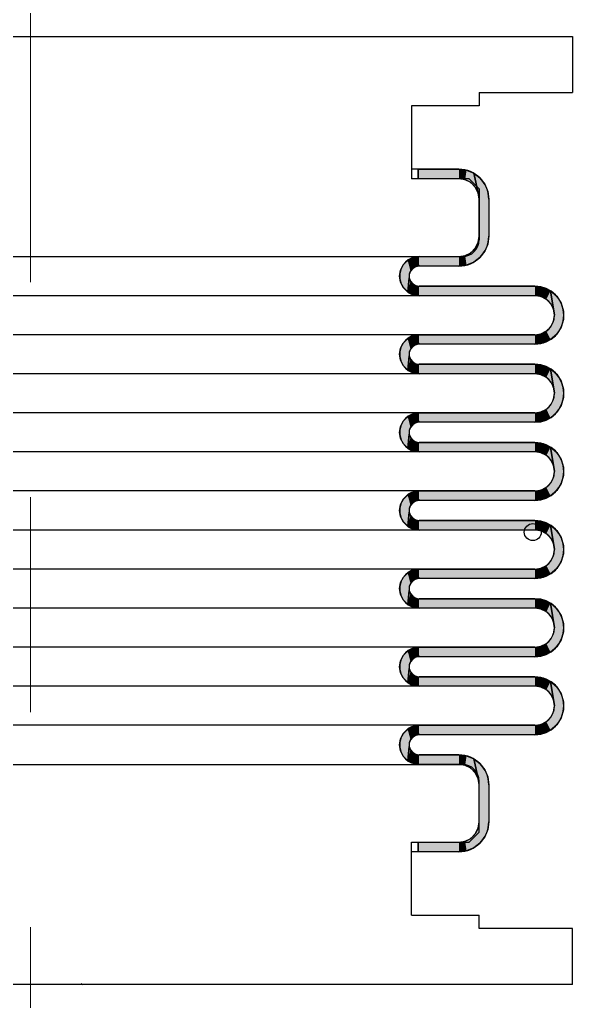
# Model space of a CAD drawing. Header units: millimetres. Extents: x 1269 to 5832, y 527 to 3540.
# Drawn here: x 2203.71 to 2220.03, y 2454.84 to 2483.84 of the extents above; entities that cross this region are included whole.
import ezdxf

# ---------------------------------------------------------------- set-up
doc = ezdxf.new("R2010")
doc.units = ezdxf.units.MM
doc.linetypes.add('CENTER', pattern=[50.8, 31.75, -6.35, 6.35, -6.35])
doc.layers.add('DEFAULT_1', color=7, linetype='CENTER')

# ---------------------------------------------------------------- blocks, each defined once
blk = doc.blocks.new('*U144')
at = {"color": 2, "linetype": 'Continuous', "extrusion": (0, 0, -1)}
for points in [[(-120.171, 239.593), (-121.293, 239.451), (-119.851, 239.224)], [(-120.581, 239.856), (-122.415, 239.593), (-120.171, 239.593)], [(-122.415, 239.593), (-121.293, 239.451), (-120.171, 239.593)], [(-121.049, 239.994), (-122.005, 239.856), (-120.581, 239.856)], [(-122.005, 239.856), (-122.415, 239.593), (-120.581, 239.856)], [(-122.005, 239.856), (-121.049, 239.994), (-121.537, 239.994)], [(-122.415, 239.593), (-122.735, 239.224), (-121.293, 239.451)], [(-121.293, 239.451), (-122.735, 239.224), (-121.649, 239.395)], [(-121.649, 239.395), (-122.735, 239.224), (-121.971, 239.231)], [(-121.971, 239.231), (-122.735, 239.224), (-122.226, 238.976)], [(-122.735, 239.224), (-122.937, 238.78), (-122.226, 238.976)], [(-122.226, 238.976), (-122.937, 238.78), (-122.39, 238.654)], [(-122.937, 238.78), (-123.007, 238.297), (-122.39, 238.654)], [(-122.39, 238.654), (-123.007, 238.297), (-122.447, 238.297)], [(-122.447, 238.297), (-123.007, 231.465), (-122.447, 231.465)], [(-123.007, 238.297), (-123.007, 231.465), (-122.447, 238.297)], [(-123.007, 231.465), (-122.503, 231.109), (-122.447, 231.465)]]:
    blk.add_solid(points, dxfattribs=at)
blk = doc.blocks.new('*U145')
at = {"color": 2, "linetype": 'Continuous', "extrusion": (0, 0, -1)}
for points in [[(-124.786, 239.593), (-125.908, 239.451), (-124.466, 239.224)], [(-125.196, 239.856), (-127.031, 239.593), (-124.786, 239.593)], [(-127.031, 239.593), (-125.908, 239.451), (-124.786, 239.593)], [(-125.664, 239.994), (-126.62, 239.856), (-125.196, 239.856)], [(-126.62, 239.856), (-127.031, 239.593), (-125.196, 239.856)], [(-126.62, 239.856), (-125.664, 239.994), (-126.152, 239.994)], [(-127.031, 239.593), (-127.35, 239.224), (-125.908, 239.451)], [(-125.908, 239.451), (-127.35, 239.224), (-126.265, 239.395)], [(-126.265, 239.395), (-127.35, 239.224), (-126.586, 239.231)], [(-126.586, 239.231), (-127.35, 239.224), (-126.842, 238.976)], [(-127.35, 239.224), (-127.553, 238.78), (-126.842, 238.976)], [(-126.842, 238.976), (-127.553, 238.78), (-127.006, 238.654)], [(-127.553, 238.78), (-127.622, 238.297), (-127.006, 238.654)], [(-127.006, 238.654), (-127.622, 238.297), (-127.062, 238.297)], [(-127.062, 238.297), (-127.622, 231.465), (-127.062, 231.465)], [(-127.622, 238.297), (-127.622, 231.465), (-127.062, 238.297)], [(-127.622, 231.465), (-127.119, 231.109), (-127.062, 231.465)]]:
    blk.add_solid(points, dxfattribs=at)
blk = doc.blocks.new('*U146')
at = {"color": 2, "linetype": 'Continuous', "extrusion": (0, 0, -1)}
for points in [[(-129.401, 239.593), (-130.524, 239.451), (-129.082, 239.224)], [(-129.812, 239.856), (-131.646, 239.593), (-129.401, 239.593)], [(-131.646, 239.593), (-130.524, 239.451), (-129.401, 239.593)], [(-130.28, 239.994), (-131.236, 239.856), (-129.812, 239.856)], [(-131.236, 239.856), (-131.646, 239.593), (-129.812, 239.856)], [(-131.236, 239.856), (-130.28, 239.994), (-130.768, 239.994)], [(-131.646, 239.593), (-131.965, 239.224), (-130.524, 239.451)], [(-130.524, 239.451), (-131.965, 239.224), (-130.88, 239.395)], [(-130.88, 239.395), (-131.965, 239.224), (-131.202, 239.231)], [(-131.202, 239.231), (-131.965, 239.224), (-131.457, 238.976)], [(-131.965, 239.224), (-132.168, 238.78), (-131.457, 238.976)], [(-131.457, 238.976), (-132.168, 238.78), (-131.621, 238.654)], [(-132.168, 238.78), (-132.237, 238.297), (-131.621, 238.654)], [(-131.621, 238.654), (-132.237, 238.297), (-131.677, 238.297)], [(-131.677, 238.297), (-132.237, 231.465), (-131.677, 231.465)], [(-132.237, 238.297), (-132.237, 231.465), (-131.677, 238.297)], [(-132.237, 231.465), (-131.734, 231.109), (-131.677, 231.465)]]:
    blk.add_solid(points, dxfattribs=at)
blk = doc.blocks.new('*U147')
at = {"color": 2, "linetype": 'Continuous', "extrusion": (0, 0, -1)}
for points in [[(-134.017, 239.593), (-135.139, 239.451), (-133.697, 239.224)], [(-134.427, 239.856), (-136.261, 239.593), (-134.017, 239.593)], [(-136.261, 239.593), (-135.139, 239.451), (-134.017, 239.593)], [(-134.895, 239.994), (-135.851, 239.856), (-134.427, 239.856)], [(-135.851, 239.856), (-136.261, 239.593), (-134.427, 239.856)], [(-135.851, 239.856), (-134.895, 239.994), (-135.383, 239.994)], [(-136.261, 239.593), (-136.581, 239.224), (-135.139, 239.451)], [(-135.139, 239.451), (-136.581, 239.224), (-135.496, 239.395)], [(-135.496, 239.395), (-136.581, 239.224), (-135.817, 239.231)], [(-135.817, 239.231), (-136.581, 239.224), (-136.072, 238.976)], [(-136.581, 239.224), (-136.783, 238.78), (-136.072, 238.976)], [(-136.072, 238.976), (-136.783, 238.78), (-136.236, 238.654)], [(-136.783, 238.78), (-136.853, 238.297), (-136.236, 238.654)], [(-136.236, 238.654), (-136.853, 238.297), (-136.293, 238.297)], [(-136.293, 238.297), (-136.853, 231.465), (-136.293, 231.465)], [(-136.853, 238.297), (-136.853, 231.465), (-136.293, 238.297)], [(-136.853, 231.465), (-136.349, 231.109), (-136.293, 231.465)]]:
    blk.add_solid(points, dxfattribs=at)
blk = doc.blocks.new('*U148')
at = {"color": 2, "linetype": 'Continuous', "extrusion": (0, 0, -1)}
for points in [[(-138.632, 239.593), (-139.754, 239.451), (-138.313, 239.224)], [(-139.042, 239.856), (-140.877, 239.593), (-138.632, 239.593)], [(-140.877, 239.593), (-139.754, 239.451), (-138.632, 239.593)], [(-139.51, 239.994), (-140.466, 239.856), (-139.042, 239.856)], [(-140.466, 239.856), (-140.877, 239.593), (-139.042, 239.856)], [(-140.466, 239.856), (-139.51, 239.994), (-139.998, 239.994)], [(-140.877, 239.593), (-141.196, 239.224), (-139.754, 239.451)], [(-139.754, 239.451), (-141.196, 239.224), (-140.111, 239.395)], [(-140.111, 239.395), (-141.196, 239.224), (-140.433, 239.231)], [(-140.433, 239.231), (-141.196, 239.224), (-140.688, 238.976)], [(-141.196, 239.224), (-141.399, 238.78), (-140.688, 238.976)], [(-140.688, 238.976), (-141.399, 238.78), (-140.852, 238.654)], [(-141.399, 238.78), (-141.468, 238.297), (-140.852, 238.654)], [(-140.852, 238.654), (-141.468, 238.297), (-140.908, 238.297)], [(-140.908, 238.297), (-141.468, 231.465), (-140.908, 231.465)], [(-141.468, 238.297), (-141.468, 231.465), (-140.908, 238.297)], [(-141.468, 231.465), (-140.965, 231.109), (-140.908, 231.465)]]:
    blk.add_solid(points, dxfattribs=at)
blk = doc.blocks.new('*U149')
at = {"color": 2, "linetype": 'Continuous', "extrusion": (0, 0, -1)}
for points in [[(-143.247, 239.593), (-144.37, 239.451), (-142.928, 239.224)], [(-143.658, 239.856), (-145.492, 239.593), (-143.247, 239.593)], [(-145.492, 239.593), (-144.37, 239.451), (-143.247, 239.593)], [(-144.126, 239.994), (-145.082, 239.856), (-143.658, 239.856)], [(-145.082, 239.856), (-145.492, 239.593), (-143.658, 239.856)], [(-145.082, 239.856), (-144.126, 239.994), (-144.614, 239.994)], [(-145.492, 239.593), (-145.812, 239.224), (-144.37, 239.451)], [(-144.37, 239.451), (-145.812, 239.224), (-144.726, 239.395)], [(-144.726, 239.395), (-145.812, 239.224), (-145.048, 239.231)], [(-145.048, 239.231), (-145.812, 239.224), (-145.303, 238.976)], [(-145.812, 239.224), (-146.014, 238.78), (-145.303, 238.976)], [(-145.303, 238.976), (-146.014, 238.78), (-145.467, 238.654)], [(-146.014, 238.78), (-146.084, 238.297), (-145.467, 238.654)], [(-145.467, 238.654), (-146.084, 238.297), (-145.524, 238.297)], [(-145.524, 238.297), (-146.084, 231.465), (-145.524, 231.465)], [(-146.084, 238.297), (-146.084, 231.465), (-145.524, 238.297)], [(-146.084, 231.465), (-145.58, 231.109), (-145.524, 231.465)]]:
    blk.add_solid(points, dxfattribs=at)
blk = doc.blocks.new('*U150')
at = {"color": 2, "linetype": 'Continuous', "extrusion": (0, 0, -1)}
for points in [[(-119.851, 239.224), (-120.359, 238.976), (-119.648, 238.78)], [(-120.359, 238.976), (-120.195, 238.654), (-119.648, 238.78)], [(-121.293, 239.451), (-120.936, 239.395), (-119.851, 239.224)], [(-120.936, 239.395), (-120.615, 239.231), (-119.851, 239.224)], [(-120.615, 239.231), (-120.359, 238.976), (-119.851, 239.224)], [(-119.648, 238.78), (-120.195, 238.654), (-119.579, 238.297)], [(-120.195, 238.654), (-120.139, 238.297), (-119.579, 238.297)], [(-119.579, 238.297), (-120.139, 231.465), (-119.579, 231.465)], [(-120.139, 238.297), (-120.139, 231.465), (-119.579, 238.297)], [(-119.579, 231.465), (-120.083, 231.109), (-119.543, 231.262)], [(-120.139, 231.465), (-120.083, 231.109), (-119.579, 231.465)], [(-119.282, 230.951), (-119.919, 230.787), (-119.088, 230.88)], [(-119.44, 231.083), (-119.919, 230.787), (-119.282, 230.951)], [(-119.543, 231.262), (-120.083, 231.109), (-119.44, 231.083)], [(-120.083, 231.109), (-119.919, 230.787), (-119.44, 231.083)]]:
    blk.add_solid(points, dxfattribs=at)
blk = doc.blocks.new('*U151')
at = {"color": 2, "linetype": 'Continuous', "extrusion": (0, 0, -1)}
for points in [[(-124.466, 239.224), (-124.975, 238.976), (-124.264, 238.78)], [(-124.975, 238.976), (-124.811, 238.654), (-124.264, 238.78)], [(-125.908, 239.451), (-125.552, 239.395), (-124.466, 239.224)], [(-125.552, 239.395), (-125.23, 239.231), (-124.466, 239.224)], [(-125.23, 239.231), (-124.975, 238.976), (-124.466, 239.224)], [(-124.264, 238.78), (-124.811, 238.654), (-124.194, 238.297)], [(-124.811, 238.654), (-124.754, 238.297), (-124.194, 238.297)], [(-124.194, 238.297), (-124.754, 231.465), (-124.194, 231.465)], [(-124.754, 238.297), (-124.754, 231.465), (-124.194, 238.297)], [(-124.194, 231.465), (-124.698, 231.109), (-124.159, 231.262)], [(-124.754, 231.465), (-124.698, 231.109), (-124.194, 231.465)], [(-123.897, 230.951), (-124.534, 230.787), (-123.704, 230.88)], [(-124.055, 231.083), (-124.534, 230.787), (-123.897, 230.951)], [(-124.159, 231.262), (-124.698, 231.109), (-124.055, 231.083)], [(-124.698, 231.109), (-124.534, 230.787), (-124.055, 231.083)]]:
    blk.add_solid(points, dxfattribs=at)
blk = doc.blocks.new('*U152')
at = {"color": 2, "linetype": 'Continuous', "extrusion": (0, 0, -1)}
for points in [[(-129.082, 239.224), (-129.59, 238.976), (-128.879, 238.78)], [(-129.59, 238.976), (-129.426, 238.654), (-128.879, 238.78)], [(-130.524, 239.451), (-130.167, 239.395), (-129.082, 239.224)], [(-130.167, 239.395), (-129.845, 239.231), (-129.082, 239.224)], [(-129.845, 239.231), (-129.59, 238.976), (-129.082, 239.224)], [(-128.879, 238.78), (-129.426, 238.654), (-128.81, 238.297)], [(-129.426, 238.654), (-129.37, 238.297), (-128.81, 238.297)], [(-128.81, 238.297), (-129.37, 231.465), (-128.81, 231.465)], [(-129.37, 238.297), (-129.37, 231.465), (-128.81, 238.297)], [(-128.81, 231.465), (-129.313, 231.109), (-128.774, 231.262)], [(-129.37, 231.465), (-129.313, 231.109), (-128.81, 231.465)], [(-128.513, 230.951), (-129.149, 230.787), (-128.319, 230.88)], [(-128.671, 231.083), (-129.149, 230.787), (-128.513, 230.951)], [(-128.774, 231.262), (-129.313, 231.109), (-128.671, 231.083)], [(-129.313, 231.109), (-129.149, 230.787), (-128.671, 231.083)]]:
    blk.add_solid(points, dxfattribs=at)
blk = doc.blocks.new('*U153')
at = {"color": 2, "linetype": 'Continuous', "extrusion": (0, 0, -1)}
for points in [[(-133.697, 239.224), (-134.206, 238.976), (-133.495, 238.78)], [(-134.206, 238.976), (-134.042, 238.654), (-133.495, 238.78)], [(-135.139, 239.451), (-134.782, 239.395), (-133.697, 239.224)], [(-134.782, 239.395), (-134.461, 239.231), (-133.697, 239.224)], [(-134.461, 239.231), (-134.206, 238.976), (-133.697, 239.224)], [(-133.495, 238.78), (-134.042, 238.654), (-133.425, 238.297)], [(-134.042, 238.654), (-133.985, 238.297), (-133.425, 238.297)], [(-133.425, 238.297), (-133.985, 231.465), (-133.425, 231.465)], [(-133.985, 238.297), (-133.985, 231.465), (-133.425, 238.297)], [(-133.425, 231.465), (-133.929, 231.109), (-133.389, 231.262)], [(-133.985, 231.465), (-133.929, 231.109), (-133.425, 231.465)], [(-133.128, 230.951), (-133.765, 230.787), (-132.934, 230.88)], [(-133.286, 231.083), (-133.765, 230.787), (-133.128, 230.951)], [(-133.389, 231.262), (-133.929, 231.109), (-133.286, 231.083)], [(-133.929, 231.109), (-133.765, 230.787), (-133.286, 231.083)]]:
    blk.add_solid(points, dxfattribs=at)
blk = doc.blocks.new('*U154')
at = {"color": 2, "linetype": 'Continuous', "extrusion": (0, 0, -1)}
for points in [[(-138.313, 239.224), (-138.821, 238.976), (-138.11, 238.78)], [(-138.821, 238.976), (-138.657, 238.654), (-138.11, 238.78)], [(-139.754, 239.451), (-139.398, 239.395), (-138.313, 239.224)], [(-139.398, 239.395), (-139.076, 239.231), (-138.313, 239.224)], [(-139.076, 239.231), (-138.821, 238.976), (-138.313, 239.224)], [(-138.11, 238.78), (-138.657, 238.654), (-138.041, 238.297)], [(-138.657, 238.654), (-138.601, 238.297), (-138.041, 238.297)], [(-138.041, 238.297), (-138.601, 231.465), (-138.041, 231.465)], [(-138.601, 238.297), (-138.601, 231.465), (-138.041, 238.297)], [(-138.041, 231.465), (-138.544, 231.109), (-138.005, 231.262)], [(-138.601, 231.465), (-138.544, 231.109), (-138.041, 231.465)], [(-137.744, 230.951), (-138.38, 230.787), (-137.55, 230.88)], [(-137.902, 231.083), (-138.38, 230.787), (-137.744, 230.951)], [(-138.005, 231.262), (-138.544, 231.109), (-137.902, 231.083)], [(-138.544, 231.109), (-138.38, 230.787), (-137.902, 231.083)]]:
    blk.add_solid(points, dxfattribs=at)
blk = doc.blocks.new('*U155')
at = {"color": 2, "linetype": 'Continuous', "extrusion": (0, 0, -1)}
for points in [[(-142.928, 239.224), (-143.436, 238.976), (-142.725, 238.78)], [(-143.436, 238.976), (-143.272, 238.654), (-142.725, 238.78)], [(-144.37, 239.451), (-144.013, 239.395), (-142.928, 239.224)], [(-144.013, 239.395), (-143.692, 239.231), (-142.928, 239.224)], [(-143.692, 239.231), (-143.436, 238.976), (-142.928, 239.224)], [(-142.725, 238.78), (-143.272, 238.654), (-142.656, 238.297)], [(-143.272, 238.654), (-143.216, 238.297), (-142.656, 238.297)], [(-142.656, 238.297), (-143.216, 231.465), (-142.656, 231.465)], [(-143.216, 238.297), (-143.216, 231.465), (-142.656, 238.297)], [(-142.656, 231.465), (-143.159, 231.109), (-142.62, 231.262)], [(-143.216, 231.465), (-143.159, 231.109), (-142.656, 231.465)], [(-142.359, 230.951), (-142.996, 230.787), (-142.165, 230.88)], [(-142.517, 231.083), (-142.996, 230.787), (-142.359, 230.951)], [(-142.62, 231.262), (-143.159, 231.109), (-142.517, 231.083)], [(-143.159, 231.109), (-142.996, 230.787), (-142.517, 231.083)]]:
    blk.add_solid(points, dxfattribs=at)
blk = doc.blocks.new('*U156')
at = {"color": 2, "linetype": 'Continuous', "extrusion": (0, 0, -1)}
for points in [[(-113.976, 235.511), (-117.511, 235.335), (-113.551, 235.335)], [(-114.431, 235.571), (-117.087, 235.511), (-113.976, 235.511)], [(-117.087, 235.511), (-117.511, 235.335), (-113.976, 235.511)], [(-117.087, 235.511), (-114.431, 235.571), (-116.631, 235.571)], [(-113.187, 235.056), (-114.061, 234.953), (-112.907, 234.691)], [(-113.551, 235.335), (-117.876, 235.056), (-113.187, 235.056)], [(-113.187, 235.056), (-114.431, 235.011), (-114.061, 234.953)], [(-117.876, 235.056), (-114.431, 235.011), (-113.187, 235.056)], [(-117.511, 235.335), (-117.876, 235.056), (-113.551, 235.335)], [(-117.876, 235.056), (-116.631, 235.011), (-114.431, 235.011)], [(-117.876, 235.056), (-117.002, 234.953), (-116.631, 235.011)], [(-117.876, 235.056), (-118.156, 234.691), (-117.002, 234.953)], [(-117.002, 234.953), (-118.156, 234.691), (-117.337, 234.782)], [(-117.337, 234.782), (-118.156, 234.691), (-117.602, 234.517)], [(-118.156, 234.691), (-118.331, 234.267), (-117.602, 234.517)], [(-117.602, 234.517), (-118.331, 234.267), (-117.773, 234.182)], [(-118.331, 234.267), (-118.391, 233.811), (-117.773, 234.182)], [(-117.773, 234.182), (-118.391, 233.811), (-117.831, 233.811)], [(-117.831, 233.811), (-118.391, 231.465), (-117.831, 231.465)], [(-118.391, 233.811), (-118.391, 231.465), (-117.831, 233.811)], [(-118.391, 231.465), (-117.888, 231.109), (-117.831, 231.465)]]:
    blk.add_solid(points, dxfattribs=at)
blk = doc.blocks.new('*U157')
at = {"color": 2, "linetype": 'Continuous', "extrusion": (0, 0, -1)}
for points in [[(-148.576, 235.511), (-152.111, 235.335), (-148.151, 235.335)], [(-149.031, 235.571), (-151.687, 235.511), (-148.576, 235.511)], [(-151.687, 235.511), (-152.111, 235.335), (-148.576, 235.511)], [(-151.687, 235.511), (-149.031, 235.571), (-151.231, 235.571)], [(-147.787, 235.056), (-148.661, 234.953), (-147.507, 234.691)], [(-148.151, 235.335), (-152.476, 235.056), (-147.787, 235.056)], [(-147.787, 235.056), (-149.031, 235.011), (-148.661, 234.953)], [(-152.476, 235.056), (-149.031, 235.011), (-147.787, 235.056)], [(-152.111, 235.335), (-152.476, 235.056), (-148.151, 235.335)], [(-152.476, 235.056), (-151.231, 235.011), (-149.031, 235.011)], [(-152.476, 235.056), (-151.602, 234.953), (-151.231, 235.011)], [(-152.476, 235.056), (-152.756, 234.691), (-151.602, 234.953)], [(-151.602, 234.953), (-152.756, 234.691), (-151.937, 234.782)], [(-151.937, 234.782), (-152.756, 234.691), (-152.202, 234.517)], [(-152.756, 234.691), (-152.931, 234.267), (-152.202, 234.517)], [(-152.202, 234.517), (-152.931, 234.267), (-152.373, 234.182)], [(-152.931, 234.267), (-152.991, 233.811), (-152.373, 234.182)], [(-152.373, 234.182), (-152.991, 233.811), (-152.431, 233.811)], [(-152.431, 233.811), (-152.991, 231.411), (-152.431, 231.411)], [(-152.991, 233.811), (-152.991, 231.411), (-152.431, 233.811)]]:
    blk.add_solid(points, dxfattribs=at)
blk = doc.blocks.new('*U158')
at = {"color": 2, "linetype": 'Continuous', "extrusion": (0, 0, -1)}
for points in [[(-114.061, 234.953), (-113.726, 234.782), (-112.907, 234.691)], [(-112.907, 234.691), (-113.461, 234.517), (-112.731, 234.267)], [(-113.461, 234.517), (-113.29, 234.182), (-112.731, 234.267)], [(-113.726, 234.782), (-113.461, 234.517), (-112.907, 234.691)], [(-112.731, 234.267), (-113.29, 234.182), (-112.671, 233.811)], [(-113.29, 234.182), (-113.231, 233.811), (-112.671, 233.811)], [(-112.671, 233.811), (-113.231, 231.411), (-112.671, 231.411)], [(-113.231, 233.811), (-113.231, 231.411), (-112.671, 233.811)]]:
    blk.add_solid(points, dxfattribs=at)
blk = doc.blocks.new('*U159')
at = {"color": 2, "linetype": 'Continuous', "extrusion": (0, 0, -1)}
for points in [[(-148.661, 234.953), (-148.326, 234.782), (-147.507, 234.691)], [(-147.507, 234.691), (-148.061, 234.517), (-147.331, 234.267)], [(-148.061, 234.517), (-147.89, 234.182), (-147.331, 234.267)], [(-148.326, 234.782), (-148.061, 234.517), (-147.507, 234.691)], [(-147.331, 234.267), (-147.89, 234.182), (-147.271, 233.811)], [(-147.89, 234.182), (-147.831, 233.811), (-147.271, 233.811)], [(-147.271, 233.811), (-147.831, 231.465), (-147.271, 231.465)], [(-147.831, 233.811), (-147.831, 231.465), (-147.271, 233.811)], [(-147.271, 231.465), (-147.775, 231.109), (-147.236, 231.262)], [(-147.831, 231.465), (-147.775, 231.109), (-147.271, 231.465)], [(-146.974, 230.951), (-147.611, 230.787), (-146.781, 230.88)], [(-147.132, 231.083), (-147.611, 230.787), (-146.974, 230.951)], [(-147.236, 231.262), (-147.775, 231.109), (-147.132, 231.083)], [(-147.775, 231.109), (-147.611, 230.787), (-147.132, 231.083)]]:
    blk.add_solid(points, dxfattribs=at)
blk = doc.blocks.new('*U160')
at = {"color": 2, "linetype": 'Continuous', "extrusion": (0, 0, -1)}
for points in [[(-118.391, 231.465), (-118.427, 231.262), (-117.888, 231.109)], [(-118.427, 231.262), (-118.53, 231.083), (-117.888, 231.109)], [(-117.888, 231.109), (-118.53, 231.083), (-118.052, 230.787)]]:
    blk.add_solid(points, dxfattribs=at)
blk = doc.blocks.new('*U161')
at = {"color": 2, "linetype": 'Continuous', "extrusion": (0, 0, -1)}
for points in [[(-123.007, 231.465), (-123.043, 231.262), (-122.503, 231.109)], [(-123.043, 231.262), (-123.146, 231.083), (-122.503, 231.109)], [(-122.503, 231.109), (-123.146, 231.083), (-122.667, 230.787)]]:
    blk.add_solid(points, dxfattribs=at)
blk = doc.blocks.new('*U162')
at = {"color": 2, "linetype": 'Continuous', "extrusion": (0, 0, -1)}
for points in [[(-127.622, 231.465), (-127.658, 231.262), (-127.119, 231.109)], [(-127.658, 231.262), (-127.761, 231.083), (-127.119, 231.109)], [(-127.119, 231.109), (-127.761, 231.083), (-127.282, 230.787)]]:
    blk.add_solid(points, dxfattribs=at)
blk = doc.blocks.new('*U163')
at = {"color": 2, "linetype": 'Continuous', "extrusion": (0, 0, -1)}
for points in [[(-132.237, 231.465), (-132.273, 231.262), (-131.734, 231.109)], [(-132.273, 231.262), (-132.376, 231.083), (-131.734, 231.109)], [(-131.734, 231.109), (-132.376, 231.083), (-131.898, 230.787)]]:
    blk.add_solid(points, dxfattribs=at)
blk = doc.blocks.new('*U164')
at = {"color": 2, "linetype": 'Continuous', "extrusion": (0, 0, -1)}
for points in [[(-136.853, 231.465), (-136.889, 231.262), (-136.349, 231.109)], [(-136.889, 231.262), (-136.992, 231.083), (-136.349, 231.109)], [(-136.349, 231.109), (-136.992, 231.083), (-136.513, 230.787)]]:
    blk.add_solid(points, dxfattribs=at)
blk = doc.blocks.new('*U165')
at = {"color": 2, "linetype": 'Continuous', "extrusion": (0, 0, -1)}
for points in [[(-141.468, 231.465), (-141.504, 231.262), (-140.965, 231.109)], [(-141.504, 231.262), (-141.607, 231.083), (-140.965, 231.109)], [(-140.965, 231.109), (-141.607, 231.083), (-141.129, 230.787)]]:
    blk.add_solid(points, dxfattribs=at)
blk = doc.blocks.new('*U166')
at = {"color": 2, "linetype": 'Continuous', "extrusion": (0, 0, -1)}
for points in [[(-146.084, 231.465), (-146.119, 231.262), (-145.58, 231.109)], [(-146.119, 231.262), (-146.223, 231.083), (-145.58, 231.109)], [(-145.58, 231.109), (-146.223, 231.083), (-145.744, 230.787)]]:
    blk.add_solid(points, dxfattribs=at)
blk = doc.blocks.new('*U167')
at = {"color": 2, "linetype": 'Continuous', "extrusion": (0, 0, -1)}
for points in [[(-118.53, 231.083), (-118.688, 230.951), (-118.052, 230.787)], [(-118.688, 230.951), (-118.882, 230.88), (-118.052, 230.787)], [(-119.088, 230.88), (-119.919, 230.787), (-118.052, 230.787)], [(-118.052, 230.787), (-118.882, 230.88), (-119.088, 230.88)], [(-118.052, 230.787), (-119.663, 230.532), (-118.307, 230.532)], [(-119.919, 230.787), (-119.663, 230.532), (-118.052, 230.787)], [(-118.307, 230.532), (-119.342, 230.368), (-118.629, 230.368)], [(-119.663, 230.532), (-119.342, 230.368), (-118.307, 230.532)], [(-119.342, 230.368), (-118.985, 230.311), (-118.629, 230.368)]]:
    blk.add_solid(points, dxfattribs=at)
blk = doc.blocks.new('*U168')
at = {"color": 2, "linetype": 'Continuous', "extrusion": (0, 0, -1)}
for points in [[(-123.146, 231.083), (-123.304, 230.951), (-122.667, 230.787)], [(-123.304, 230.951), (-123.497, 230.88), (-122.667, 230.787)], [(-123.704, 230.88), (-124.534, 230.787), (-122.667, 230.787)], [(-122.667, 230.787), (-123.497, 230.88), (-123.704, 230.88)], [(-122.667, 230.787), (-124.279, 230.532), (-122.922, 230.532)], [(-124.534, 230.787), (-124.279, 230.532), (-122.667, 230.787)], [(-122.922, 230.532), (-123.957, 230.368), (-123.244, 230.368)], [(-124.279, 230.532), (-123.957, 230.368), (-122.922, 230.532)], [(-123.957, 230.368), (-123.601, 230.311), (-123.244, 230.368)]]:
    blk.add_solid(points, dxfattribs=at)
blk = doc.blocks.new('*U169')
at = {"color": 2, "linetype": 'Continuous', "extrusion": (0, 0, -1)}
for points in [[(-127.761, 231.083), (-127.919, 230.951), (-127.282, 230.787)], [(-127.919, 230.951), (-128.113, 230.88), (-127.282, 230.787)], [(-128.319, 230.88), (-129.149, 230.787), (-127.282, 230.787)], [(-127.282, 230.787), (-128.113, 230.88), (-128.319, 230.88)], [(-127.282, 230.787), (-128.894, 230.532), (-127.538, 230.532)], [(-129.149, 230.787), (-128.894, 230.532), (-127.282, 230.787)], [(-127.538, 230.532), (-128.572, 230.368), (-127.859, 230.368)], [(-128.894, 230.532), (-128.572, 230.368), (-127.538, 230.532)], [(-128.572, 230.368), (-128.216, 230.311), (-127.859, 230.368)]]:
    blk.add_solid(points, dxfattribs=at)
blk = doc.blocks.new('*U170')
at = {"color": 2, "linetype": 'Continuous', "extrusion": (0, 0, -1)}
for points in [[(-132.376, 231.083), (-132.534, 230.951), (-131.898, 230.787)], [(-132.534, 230.951), (-132.728, 230.88), (-131.898, 230.787)], [(-132.934, 230.88), (-133.765, 230.787), (-131.898, 230.787)], [(-131.898, 230.787), (-132.728, 230.88), (-132.934, 230.88)], [(-131.898, 230.787), (-133.51, 230.532), (-132.153, 230.532)], [(-133.765, 230.787), (-133.51, 230.532), (-131.898, 230.787)], [(-132.153, 230.532), (-133.188, 230.368), (-132.475, 230.368)], [(-133.51, 230.532), (-133.188, 230.368), (-132.153, 230.532)], [(-133.188, 230.368), (-132.831, 230.311), (-132.475, 230.368)]]:
    blk.add_solid(points, dxfattribs=at)
blk = doc.blocks.new('*U171')
at = {"color": 2, "linetype": 'Continuous', "extrusion": (0, 0, -1)}
for points in [[(-136.992, 231.083), (-137.15, 230.951), (-136.513, 230.787)], [(-137.15, 230.951), (-137.344, 230.88), (-136.513, 230.787)], [(-137.55, 230.88), (-138.38, 230.787), (-136.513, 230.787)], [(-136.513, 230.787), (-137.344, 230.88), (-137.55, 230.88)], [(-136.513, 230.787), (-138.125, 230.532), (-136.768, 230.532)], [(-138.38, 230.787), (-138.125, 230.532), (-136.513, 230.787)], [(-136.768, 230.532), (-137.803, 230.368), (-137.09, 230.368)], [(-138.125, 230.532), (-137.803, 230.368), (-136.768, 230.532)], [(-137.803, 230.368), (-137.447, 230.311), (-137.09, 230.368)]]:
    blk.add_solid(points, dxfattribs=at)
blk = doc.blocks.new('*U172')
at = {"color": 2, "linetype": 'Continuous', "extrusion": (0, 0, -1)}
for points in [[(-141.607, 231.083), (-141.765, 230.951), (-141.129, 230.787)], [(-141.765, 230.951), (-141.959, 230.88), (-141.129, 230.787)], [(-142.165, 230.88), (-142.996, 230.787), (-141.129, 230.787)], [(-141.129, 230.787), (-141.959, 230.88), (-142.165, 230.88)], [(-141.129, 230.787), (-142.74, 230.532), (-141.384, 230.532)], [(-142.996, 230.787), (-142.74, 230.532), (-141.129, 230.787)], [(-141.384, 230.532), (-142.419, 230.368), (-141.706, 230.368)], [(-142.74, 230.532), (-142.419, 230.368), (-141.384, 230.532)], [(-142.419, 230.368), (-142.062, 230.311), (-141.706, 230.368)]]:
    blk.add_solid(points, dxfattribs=at)
blk = doc.blocks.new('*U173')
at = {"color": 2, "linetype": 'Continuous', "extrusion": (0, 0, -1)}
for points in [[(-146.223, 231.083), (-146.381, 230.951), (-145.744, 230.787)], [(-146.381, 230.951), (-146.574, 230.88), (-145.744, 230.787)], [(-146.781, 230.88), (-147.611, 230.787), (-145.744, 230.787)], [(-145.744, 230.787), (-146.574, 230.88), (-146.781, 230.88)], [(-145.744, 230.787), (-147.356, 230.532), (-145.999, 230.532)], [(-147.611, 230.787), (-147.356, 230.532), (-145.744, 230.787)], [(-145.999, 230.532), (-147.034, 230.368), (-146.321, 230.368)], [(-147.356, 230.532), (-147.034, 230.368), (-145.999, 230.532)], [(-147.034, 230.368), (-146.677, 230.311), (-146.321, 230.368)]]:
    blk.add_solid(points, dxfattribs=at)

msp = doc.modelspace()

# ---------------------------------------------------------------- linework, layer by layer
at = {"color": 0, "linetype": 'Continuous'}
for p, q in [((2188.031, 2483.336), (2220.031, 2483.336)), ((2220.031, 2483.336), (2220.031, 2481.686)), ((2217.281, 2481.686), (2220.031, 2481.686)), ((2217.281, 2481.686), (2217.281, 2481.286)), ((2217.281, 2481.286), (2215.281, 2481.286)), ((2215.281, 2481.286), (2215.281, 2479.136)), ((2216.681, 2479.416), (2215.281, 2479.416)), ((2215.481, 2479.416), (2215.481, 2479.136)), ((2216.981, 2479.136), (2215.281, 2479.136)), ((2216.981, 2479.136), (2217.281, 2478.836)), ((2217.252, 2478.721), (2217.166, 2478.889)), ((2217.281, 2478.836), (2217.281, 2477.336)), ((2217.531, 2478.764), (2217.561, 2478.536)), ((2217.561, 2478.536), (2217.561, 2477.436)), ((2191.281, 2476.836), (2216.781, 2476.836)), ((2215.508, 2476.556), (2215.406, 2476.538)), ((2216.681, 2476.556), (2215.508, 2476.556)), ((2218.924, 2475.962), (2215.508, 2475.962)), ((2218.924, 2475.682), (2189.138, 2475.682)), ((2219.473, 2475.284), (2219.391, 2475.444)), ((2218.924, 2474.528), (2189.138, 2474.528)), ((2215.508, 2474.248), (2215.406, 2474.23)), ((2218.924, 2474.248), (2215.508, 2474.248)), ((2218.924, 2473.654), (2215.508, 2473.654)), ((2218.924, 2473.374), (2189.138, 2473.374)), ((2219.473, 2472.976), (2219.391, 2473.137)), ((2218.924, 2472.221), (2189.138, 2472.221)), ((2215.508, 2471.941), (2215.406, 2471.923)), ((2218.924, 2471.941), (2215.508, 2471.941)), ((2218.924, 2471.347), (2215.508, 2471.347)), ((2218.924, 2471.067), (2189.138, 2471.067)), ((2219.473, 2470.668), (2219.391, 2470.829)), ((2218.924, 2469.913), (2189.138, 2469.913)), ((2215.508, 2469.633), (2215.406, 2469.615)), ((2218.924, 2469.633), (2215.508, 2469.633)), ((2218.924, 2469.039), (2215.508, 2469.039)), ((2218.924, 2468.759), (2189.138, 2468.759)), ((2219.473, 2468.36), (2219.391, 2468.521)), ((2218.924, 2467.605), (2189.138, 2467.605)), ((2215.508, 2467.325), (2215.406, 2467.307)), ((2218.924, 2467.325), (2215.508, 2467.325)), ((2218.924, 2466.451), (2189.138, 2466.451)), ((2218.924, 2466.731), (2215.508, 2466.731)), ((2219.473, 2466.053), (2219.391, 2466.214)), ((2218.924, 2465.298), (2189.138, 2465.298)), ((2215.508, 2465.018), (2215.406, 2465)), ((2218.924, 2465.018), (2215.508, 2465.018)), ((2218.924, 2464.424), (2215.508, 2464.424)), ((2218.924, 2464.144), (2189.138, 2464.144)), ((2219.473, 2463.745), (2219.391, 2463.906)), ((2218.924, 2462.99), (2189.138, 2462.99)), ((2215.508, 2462.71), (2215.406, 2462.692)), ((2218.924, 2462.71), (2215.508, 2462.71)), ((2216.681, 2462.116), (2215.508, 2462.116)), ((2191.281, 2461.836), (2216.781, 2461.836)), ((2217.252, 2461.421), (2217.166, 2461.589)), ((2217.281, 2459.836), (2217.281, 2461.336)), ((2217.531, 2461.464), (2217.561, 2461.236)), ((2217.561, 2461.236), (2217.561, 2460.136)), ((2216.981, 2459.536), (2217.281, 2459.836)), ((2215.281, 2459.536), (2216.981, 2459.536)), ((2215.281, 2457.386), (2215.281, 2459.536)), ((2215.481, 2459.536), (2215.481, 2459.256)), ((2216.681, 2459.256), (2215.281, 2459.256)), ((2215.281, 2457.386), (2217.281, 2457.386)), ((2217.281, 2456.986), (2217.281, 2457.386)), ((2220.031, 2456.986), (2217.281, 2456.986)), ((2220.031, 2455.336), (2220.031, 2456.986)), ((2220.031, 2455.336), (2188.031, 2455.336)), ((2205.531, 2455.368), (2205.563, 2455.336))]:
    msp.add_line(p, q, dxfattribs=at)
for points in [[(2217.531, 2478.764), (2217.561, 2478.536), (2217.561, 2477.436), (2217.531, 2477.208), (2217.443, 2476.996), (2217.303, 2476.814), (2217.121, 2476.674), (2216.909, 2476.586), (2216.681, 2476.556), (2215.508, 2476.556), (2215.33, 2476.808), (2215.508, 2476.836), (2216.681, 2476.836), (2216.866, 2476.865), (2217.034, 2476.951), (2217.166, 2477.083), (2217.252, 2477.251), (2217.281, 2477.436), (2217.281, 2478.536), (2217.252, 2478.721), (2217.121, 2479.298), (2217.303, 2479.158), (2217.443, 2478.976), (2217.531, 2478.764)], [(2217.166, 2478.889), (2217.034, 2479.021), (2216.866, 2479.107), (2216.681, 2479.136), (2215.481, 2479.136), (2215.481, 2479.416), (2216.681, 2479.416), (2216.909, 2479.386), (2217.121, 2479.298), (2217.252, 2478.721), (2217.166, 2478.889)], [(2216.681, 2479.416), (2216.909, 2479.386), (2217.121, 2479.298)], [(2217.281, 2478.536), (2217.252, 2478.721), (2217.121, 2479.298), (2217.303, 2479.158), (2217.443, 2478.976), (2217.531, 2478.764)], [(2217.166, 2478.889), (2217.034, 2479.021), (2216.866, 2479.107), (2216.681, 2479.136)], [(2216.681, 2476.836), (2216.866, 2476.865), (2217.034, 2476.951), (2217.166, 2477.083), (2217.252, 2477.251), (2217.281, 2477.436)], [(2217.561, 2477.436), (2217.531, 2477.208), (2217.443, 2476.996), (2217.303, 2476.814), (2217.121, 2476.674), (2216.909, 2476.586), (2216.681, 2476.556)], [(2215.216, 2476.208), (2215.169, 2475.792), (2215.041, 2475.92), (2214.959, 2476.081), (2214.931, 2476.259), (2214.959, 2476.437), (2215.041, 2476.598), (2215.169, 2476.726), (2215.317, 2476.487), (2215.251, 2476.408), (2215.216, 2476.311), (2215.216, 2476.208)], [(2215.169, 2475.792), (2215.041, 2475.92), (2214.959, 2476.081), (2214.931, 2476.259), (2214.959, 2476.437), (2215.041, 2476.598), (2215.169, 2476.726)], [(2215.406, 2476.538), (2215.317, 2476.487), (2215.169, 2476.726), (2215.33, 2476.808), (2215.508, 2476.556), (2215.406, 2476.538)], [(2215.406, 2476.538), (2215.317, 2476.487), (2215.169, 2476.726), (2215.33, 2476.808)], [(2215.508, 2476.556), (2215.33, 2476.808), (2215.508, 2476.836)], [(2215.317, 2476.487), (2215.251, 2476.408), (2215.216, 2476.311), (2215.216, 2476.208)], [(2219.391, 2475.444), (2219.263, 2475.572), (2219.102, 2475.654), (2218.924, 2475.682), (2215.508, 2475.682), (2215.33, 2475.71), (2215.169, 2475.792), (2215.216, 2476.208), (2215.251, 2476.111), (2215.317, 2476.032), (2215.406, 2475.98), (2215.508, 2475.962), (2218.924, 2475.962), (2219.166, 2475.927), (2219.387, 2475.826), (2219.501, 2475.105), (2219.473, 2475.284), (2219.391, 2475.444)], [(2215.508, 2475.682), (2215.33, 2475.71), (2215.169, 2475.792), (2215.216, 2476.208), (2215.251, 2476.111), (2215.317, 2476.032), (2215.406, 2475.98), (2215.508, 2475.962)], [(2219.704, 2475.461), (2219.772, 2475.227), (2219.772, 2474.983), (2219.704, 2474.749), (2219.572, 2474.544), (2219.387, 2474.384), (2219.166, 2474.283), (2218.924, 2474.248), (2215.508, 2474.248), (2215.33, 2474.5), (2215.508, 2474.528), (2218.924, 2474.528), (2219.102, 2474.557), (2219.263, 2474.639), (2219.391, 2474.766), (2219.473, 2474.927), (2219.501, 2475.105), (2219.387, 2475.826), (2219.572, 2475.666), (2219.704, 2475.461)], [(2218.924, 2475.962), (2219.166, 2475.927), (2219.387, 2475.826)], [(2219.501, 2475.105), (2219.387, 2475.826), (2219.572, 2475.666), (2219.704, 2475.461)], [(2219.391, 2475.444), (2219.263, 2475.572), (2219.102, 2475.654), (2218.924, 2475.682)], [(2219.704, 2475.461), (2219.772, 2475.227), (2219.772, 2474.983), (2219.704, 2474.749), (2219.572, 2474.544), (2219.387, 2474.384), (2219.166, 2474.283), (2218.924, 2474.248)], [(2218.924, 2474.528), (2219.102, 2474.557), (2219.263, 2474.639), (2219.391, 2474.766), (2219.473, 2474.927), (2219.501, 2475.105)], [(2215.216, 2473.9), (2215.169, 2473.485), (2215.041, 2473.612), (2214.959, 2473.773), (2214.931, 2473.951), (2214.959, 2474.13), (2215.041, 2474.291), (2215.169, 2474.418), (2215.317, 2474.179), (2215.251, 2474.1), (2215.216, 2474.003), (2215.216, 2473.9)], [(2215.169, 2473.485), (2215.041, 2473.612), (2214.959, 2473.773), (2214.931, 2473.951), (2214.959, 2474.13), (2215.041, 2474.291), (2215.169, 2474.418)], [(2215.406, 2474.23), (2215.317, 2474.179), (2215.169, 2474.418), (2215.33, 2474.5), (2215.508, 2474.248), (2215.406, 2474.23)], [(2215.406, 2474.23), (2215.317, 2474.179), (2215.169, 2474.418), (2215.33, 2474.5)], [(2215.508, 2474.248), (2215.33, 2474.5), (2215.508, 2474.528)], [(2215.317, 2474.179), (2215.251, 2474.1), (2215.216, 2474.003), (2215.216, 2473.9)], [(2219.391, 2473.137), (2219.263, 2473.264), (2219.102, 2473.346), (2218.924, 2473.374), (2215.508, 2473.374), (2215.33, 2473.403), (2215.169, 2473.485), (2215.216, 2473.9), (2215.251, 2473.803), (2215.317, 2473.724), (2215.406, 2473.672), (2215.508, 2473.654), (2218.924, 2473.654), (2219.166, 2473.62), (2219.387, 2473.518), (2219.501, 2472.798), (2219.473, 2472.976), (2219.391, 2473.137)], [(2215.508, 2473.374), (2215.33, 2473.403), (2215.169, 2473.485), (2215.216, 2473.9), (2215.251, 2473.803), (2215.317, 2473.724), (2215.406, 2473.672), (2215.508, 2473.654)], [(2219.704, 2473.154), (2219.772, 2472.92), (2219.772, 2472.676), (2219.704, 2472.442), (2219.572, 2472.236), (2219.387, 2472.077), (2219.166, 2471.975), (2218.924, 2471.941), (2215.508, 2471.941), (2215.33, 2472.192), (2215.508, 2472.221), (2218.924, 2472.221), (2219.102, 2472.249), (2219.263, 2472.331), (2219.391, 2472.458), (2219.473, 2472.619), (2219.501, 2472.798), (2219.387, 2473.518), (2219.572, 2473.359), (2219.704, 2473.154)], [(2218.924, 2473.654), (2219.166, 2473.62), (2219.387, 2473.518)], [(2219.501, 2472.798), (2219.387, 2473.518), (2219.572, 2473.359), (2219.704, 2473.154)], [(2219.391, 2473.137), (2219.263, 2473.264), (2219.102, 2473.346), (2218.924, 2473.374)], [(2219.704, 2473.154), (2219.772, 2472.92), (2219.772, 2472.676), (2219.704, 2472.442), (2219.572, 2472.236), (2219.387, 2472.077), (2219.166, 2471.975), (2218.924, 2471.941)], [(2218.924, 2472.221), (2219.102, 2472.249), (2219.263, 2472.331), (2219.391, 2472.458), (2219.473, 2472.619), (2219.501, 2472.798)], [(2215.216, 2471.592), (2215.169, 2471.177), (2215.041, 2471.305), (2214.959, 2471.465), (2214.931, 2471.644), (2214.959, 2471.822), (2215.041, 2471.983), (2215.169, 2472.11), (2215.317, 2471.871), (2215.251, 2471.792), (2215.216, 2471.695), (2215.216, 2471.592)], [(2215.169, 2471.177), (2215.041, 2471.305), (2214.959, 2471.465), (2214.931, 2471.644), (2214.959, 2471.822), (2215.041, 2471.983), (2215.169, 2472.11)], [(2215.406, 2471.923), (2215.317, 2471.871), (2215.169, 2472.11), (2215.33, 2472.192), (2215.508, 2471.941), (2215.406, 2471.923)], [(2215.406, 2471.923), (2215.317, 2471.871), (2215.169, 2472.11), (2215.33, 2472.192)], [(2215.508, 2471.941), (2215.33, 2472.192), (2215.508, 2472.221)], [(2215.317, 2471.871), (2215.251, 2471.792), (2215.216, 2471.695), (2215.216, 2471.592)], [(2219.391, 2470.829), (2219.263, 2470.957), (2219.102, 2471.039), (2218.924, 2471.067), (2215.508, 2471.067), (2215.33, 2471.095), (2215.169, 2471.177), (2215.216, 2471.592), (2215.251, 2471.495), (2215.317, 2471.416), (2215.406, 2471.365), (2215.508, 2471.347), (2218.924, 2471.347), (2219.166, 2471.312), (2219.387, 2471.211), (2219.501, 2470.49), (2219.473, 2470.668), (2219.391, 2470.829)], [(2215.508, 2471.067), (2215.33, 2471.095), (2215.169, 2471.177), (2215.216, 2471.592), (2215.251, 2471.495), (2215.317, 2471.416), (2215.406, 2471.365), (2215.508, 2471.347)], [(2219.704, 2470.846), (2219.772, 2470.612), (2219.772, 2470.368), (2219.704, 2470.134), (2219.572, 2469.929), (2219.387, 2469.769), (2219.166, 2469.668), (2218.924, 2469.633), (2215.508, 2469.633), (2215.33, 2469.885), (2215.508, 2469.913), (2218.924, 2469.913), (2219.102, 2469.941), (2219.263, 2470.023), (2219.391, 2470.151), (2219.473, 2470.312), (2219.501, 2470.49), (2219.387, 2471.211), (2219.572, 2471.051), (2219.704, 2470.846)], [(2218.924, 2471.347), (2219.166, 2471.312), (2219.387, 2471.211)], [(2219.501, 2470.49), (2219.387, 2471.211), (2219.572, 2471.051), (2219.704, 2470.846)], [(2219.391, 2470.829), (2219.263, 2470.957), (2219.102, 2471.039), (2218.924, 2471.067)], [(2219.704, 2470.846), (2219.772, 2470.612), (2219.772, 2470.368), (2219.704, 2470.134), (2219.572, 2469.929), (2219.387, 2469.769), (2219.166, 2469.668), (2218.924, 2469.633)], [(2218.924, 2469.913), (2219.102, 2469.941), (2219.263, 2470.023), (2219.391, 2470.151), (2219.473, 2470.312), (2219.501, 2470.49)], [(2215.216, 2469.284), (2215.169, 2468.869), (2215.041, 2468.997), (2214.959, 2469.158), (2214.931, 2469.336), (2214.959, 2469.514), (2215.041, 2469.675), (2215.169, 2469.803), (2215.317, 2469.563), (2215.251, 2469.484), (2215.216, 2469.388), (2215.216, 2469.284)], [(2215.169, 2468.869), (2215.041, 2468.997), (2214.959, 2469.158), (2214.931, 2469.336), (2214.959, 2469.514), (2215.041, 2469.675), (2215.169, 2469.803)], [(2215.406, 2469.615), (2215.317, 2469.563), (2215.169, 2469.803), (2215.33, 2469.885), (2215.508, 2469.633), (2215.406, 2469.615)], [(2215.406, 2469.615), (2215.317, 2469.563), (2215.169, 2469.803), (2215.33, 2469.885)], [(2215.508, 2469.633), (2215.33, 2469.885), (2215.508, 2469.913)], [(2215.317, 2469.563), (2215.251, 2469.484), (2215.216, 2469.388), (2215.216, 2469.284)], [(2219.391, 2468.521), (2219.263, 2468.649), (2219.102, 2468.731), (2218.924, 2468.759), (2215.508, 2468.759), (2215.33, 2468.787), (2215.169, 2468.869), (2215.216, 2469.284), (2215.251, 2469.188), (2215.317, 2469.109), (2215.406, 2469.057), (2215.508, 2469.039), (2218.924, 2469.039), (2219.166, 2469.004), (2219.387, 2468.903), (2219.501, 2468.182), (2219.473, 2468.36), (2219.391, 2468.521)], [(2215.508, 2468.759), (2215.33, 2468.787), (2215.169, 2468.869), (2215.216, 2469.284), (2215.251, 2469.188), (2215.317, 2469.109), (2215.406, 2469.057), (2215.508, 2469.039)], [(2219.704, 2468.538), (2219.772, 2468.304), (2219.772, 2468.06), (2219.704, 2467.826), (2219.572, 2467.621), (2219.387, 2467.461), (2219.166, 2467.36), (2218.924, 2467.325), (2215.508, 2467.325), (2215.33, 2467.577), (2215.508, 2467.605), (2218.924, 2467.605), (2219.102, 2467.633), (2219.263, 2467.715), (2219.391, 2467.843), (2219.473, 2468.004), (2219.501, 2468.182), (2219.387, 2468.903), (2219.572, 2468.743), (2219.704, 2468.538)], [(2218.924, 2469.039), (2219.166, 2469.004), (2219.387, 2468.903)], [(2219.501, 2468.182), (2219.387, 2468.903), (2219.572, 2468.743), (2219.704, 2468.538)], [(2219.391, 2468.521), (2219.263, 2468.649), (2219.102, 2468.731), (2218.924, 2468.759)], [(2219.704, 2468.538), (2219.772, 2468.304), (2219.772, 2468.06), (2219.704, 2467.826), (2219.572, 2467.621), (2219.387, 2467.461), (2219.166, 2467.36), (2218.924, 2467.325)], [(2218.924, 2467.605), (2219.102, 2467.633), (2219.263, 2467.715), (2219.391, 2467.843), (2219.473, 2468.004), (2219.501, 2468.182)], [(2215.216, 2466.977), (2215.169, 2466.562), (2215.041, 2466.689), (2214.959, 2466.85), (2214.931, 2467.028), (2214.959, 2467.207), (2215.041, 2467.367), (2215.169, 2467.495), (2215.317, 2467.256), (2215.251, 2467.177), (2215.216, 2467.08), (2215.216, 2466.977)], [(2215.169, 2466.562), (2215.041, 2466.689), (2214.959, 2466.85), (2214.931, 2467.028), (2214.959, 2467.207), (2215.041, 2467.367), (2215.169, 2467.495)], [(2215.406, 2467.307), (2215.317, 2467.256), (2215.169, 2467.495), (2215.33, 2467.577), (2215.508, 2467.325), (2215.406, 2467.307)], [(2215.406, 2467.307), (2215.317, 2467.256), (2215.169, 2467.495), (2215.33, 2467.577)], [(2215.508, 2467.325), (2215.33, 2467.577), (2215.508, 2467.605)], [(2215.317, 2467.256), (2215.251, 2467.177), (2215.216, 2467.08), (2215.216, 2466.977)], [(2219.391, 2466.214), (2219.263, 2466.341), (2219.102, 2466.423), (2218.924, 2466.451), (2215.508, 2466.451), (2215.33, 2466.48), (2215.169, 2466.562), (2215.216, 2466.977), (2215.251, 2466.88), (2215.317, 2466.801), (2215.406, 2466.749), (2215.508, 2466.731), (2218.924, 2466.731), (2219.166, 2466.697), (2219.387, 2466.595), (2219.501, 2465.874), (2219.473, 2466.053), (2219.391, 2466.214)], [(2215.508, 2466.451), (2215.33, 2466.48), (2215.169, 2466.562), (2215.216, 2466.977), (2215.251, 2466.88), (2215.317, 2466.801), (2215.406, 2466.749), (2215.508, 2466.731)], [(2219.704, 2466.23), (2219.772, 2465.996), (2219.772, 2465.753), (2219.704, 2465.518), (2219.572, 2465.313), (2219.387, 2465.154), (2219.166, 2465.052), (2218.924, 2465.018), (2215.508, 2465.018), (2215.33, 2465.269), (2215.508, 2465.298), (2218.924, 2465.298), (2219.102, 2465.326), (2219.263, 2465.408), (2219.391, 2465.535), (2219.473, 2465.696), (2219.501, 2465.874), (2219.387, 2466.595), (2219.572, 2466.436), (2219.704, 2466.23)], [(2218.924, 2466.731), (2219.166, 2466.697), (2219.387, 2466.595)], [(2219.391, 2466.214), (2219.263, 2466.341), (2219.102, 2466.423), (2218.924, 2466.451)], [(2219.501, 2465.874), (2219.387, 2466.595), (2219.572, 2466.436), (2219.704, 2466.23)], [(2219.704, 2466.23), (2219.772, 2465.996), (2219.772, 2465.753), (2219.704, 2465.518), (2219.572, 2465.313), (2219.387, 2465.154), (2219.166, 2465.052), (2218.924, 2465.018)], [(2218.924, 2465.298), (2219.102, 2465.326), (2219.263, 2465.408), (2219.391, 2465.535), (2219.473, 2465.696), (2219.501, 2465.874)], [(2215.508, 2465.018), (2215.33, 2465.269), (2215.508, 2465.298)], [(2215.216, 2464.669), (2215.169, 2464.254), (2215.041, 2464.382), (2214.959, 2464.542), (2214.931, 2464.721), (2214.959, 2464.899), (2215.041, 2465.06), (2215.169, 2465.187), (2215.317, 2464.948), (2215.251, 2464.869), (2215.216, 2464.772), (2215.216, 2464.669)], [(2215.169, 2464.254), (2215.041, 2464.382), (2214.959, 2464.542), (2214.931, 2464.721), (2214.959, 2464.899), (2215.041, 2465.06), (2215.169, 2465.187)], [(2215.406, 2465), (2215.317, 2464.948), (2215.169, 2465.187), (2215.33, 2465.269), (2215.508, 2465.018), (2215.406, 2465)], [(2215.406, 2465), (2215.317, 2464.948), (2215.169, 2465.187), (2215.33, 2465.269)], [(2215.317, 2464.948), (2215.251, 2464.869), (2215.216, 2464.772), (2215.216, 2464.669)], [(2219.391, 2463.906), (2219.263, 2464.034), (2219.102, 2464.115), (2218.924, 2464.144), (2215.508, 2464.144), (2215.33, 2464.172), (2215.169, 2464.254), (2215.216, 2464.669), (2215.251, 2464.572), (2215.317, 2464.493), (2215.406, 2464.442), (2215.508, 2464.424), (2218.924, 2464.424), (2219.166, 2464.389), (2219.387, 2464.288), (2219.501, 2463.567), (2219.473, 2463.745), (2219.391, 2463.906)], [(2215.508, 2464.144), (2215.33, 2464.172), (2215.169, 2464.254), (2215.216, 2464.669), (2215.251, 2464.572), (2215.317, 2464.493), (2215.406, 2464.442), (2215.508, 2464.424)], [(2218.924, 2464.424), (2219.166, 2464.389), (2219.387, 2464.288)], [(2219.704, 2463.923), (2219.772, 2463.689), (2219.772, 2463.445), (2219.704, 2463.211), (2219.572, 2463.006), (2219.387, 2462.846), (2219.166, 2462.745), (2218.924, 2462.71), (2215.508, 2462.71), (2215.33, 2462.962), (2215.508, 2462.99), (2218.924, 2462.99), (2219.102, 2463.018), (2219.263, 2463.1), (2219.391, 2463.228), (2219.473, 2463.389), (2219.501, 2463.567), (2219.387, 2464.288), (2219.572, 2464.128), (2219.704, 2463.923)], [(2219.391, 2463.906), (2219.263, 2464.034), (2219.102, 2464.115), (2218.924, 2464.144)], [(2219.501, 2463.567), (2219.387, 2464.288), (2219.572, 2464.128), (2219.704, 2463.923)], [(2219.704, 2463.923), (2219.772, 2463.689), (2219.772, 2463.445), (2219.704, 2463.211), (2219.572, 2463.006), (2219.387, 2462.846), (2219.166, 2462.745), (2218.924, 2462.71)], [(2218.924, 2462.99), (2219.102, 2463.018), (2219.263, 2463.1), (2219.391, 2463.228), (2219.473, 2463.389), (2219.501, 2463.567)], [(2215.508, 2462.71), (2215.33, 2462.962), (2215.508, 2462.99)], [(2215.216, 2462.361), (2215.169, 2461.946), (2215.041, 2462.074), (2214.959, 2462.235), (2214.931, 2462.413), (2214.959, 2462.591), (2215.041, 2462.752), (2215.169, 2462.88), (2215.317, 2462.64), (2215.251, 2462.561), (2215.216, 2462.464), (2215.216, 2462.361)], [(2215.169, 2461.946), (2215.041, 2462.074), (2214.959, 2462.235), (2214.931, 2462.413), (2214.959, 2462.591), (2215.041, 2462.752), (2215.169, 2462.88)], [(2215.406, 2462.692), (2215.317, 2462.64), (2215.169, 2462.88), (2215.33, 2462.962), (2215.508, 2462.71), (2215.406, 2462.692)], [(2215.406, 2462.692), (2215.317, 2462.64), (2215.169, 2462.88), (2215.33, 2462.962)], [(2215.317, 2462.64), (2215.251, 2462.561), (2215.216, 2462.464), (2215.216, 2462.361)], [(2217.166, 2461.589), (2217.034, 2461.721), (2216.866, 2461.807), (2216.681, 2461.836), (2215.508, 2461.836), (2215.33, 2461.864), (2215.169, 2461.946), (2215.216, 2462.361), (2215.251, 2462.264), (2215.317, 2462.185), (2215.406, 2462.134), (2215.508, 2462.116), (2216.681, 2462.116), (2216.909, 2462.086), (2217.121, 2461.998), (2217.252, 2461.421), (2217.166, 2461.589)], [(2215.508, 2461.836), (2215.33, 2461.864), (2215.169, 2461.946), (2215.216, 2462.361), (2215.251, 2462.264), (2215.317, 2462.185), (2215.406, 2462.134), (2215.508, 2462.116)], [(2216.681, 2462.116), (2216.909, 2462.086), (2217.121, 2461.998)], [(2217.531, 2461.464), (2217.561, 2461.236), (2217.561, 2460.136), (2217.531, 2459.908), (2217.443, 2459.696), (2217.303, 2459.514), (2217.121, 2459.374), (2216.909, 2459.286), (2216.681, 2459.256), (2215.481, 2459.256), (2215.481, 2459.536), (2216.681, 2459.536), (2216.866, 2459.565), (2217.034, 2459.651), (2217.166, 2459.783), (2217.252, 2459.951), (2217.281, 2460.136), (2217.281, 2461.236), (2217.252, 2461.421), (2217.121, 2461.998), (2217.303, 2461.858), (2217.443, 2461.676), (2217.531, 2461.464)], [(2217.166, 2461.589), (2217.034, 2461.721), (2216.866, 2461.807), (2216.681, 2461.836)], [(2217.281, 2461.236), (2217.252, 2461.421), (2217.121, 2461.998), (2217.303, 2461.858), (2217.443, 2461.676), (2217.531, 2461.464)], [(2216.681, 2459.536), (2216.866, 2459.565), (2217.034, 2459.651), (2217.166, 2459.783), (2217.252, 2459.951), (2217.281, 2460.136)], [(2217.561, 2460.136), (2217.531, 2459.908), (2217.443, 2459.696), (2217.303, 2459.514), (2217.121, 2459.374), (2216.909, 2459.286), (2216.681, 2459.256)]]:
    msp.add_lwpolyline(points, dxfattribs=at)
msp.add_circle((2218.863, 2468.698), 0.25, dxfattribs=at)
for centre, radius, start, end in [((2216.681, 2478.536), 0.88, 0, 90), ((2216.681, 2478.536), 0.6, 0, 90), ((2216.681, 2477.436), 0.88, 270, 0), ((2216.681, 2477.436), 0.6, 270, 0), ((2216.781, 2477.336), 0.5, 270, 0), ((2215.508, 2476.259), 0.577, 90, 270), ((2215.508, 2476.259), 0.297, 90, 270), ((2218.924, 2475.105), 0.857, 270, 90), ((2218.924, 2475.105), 0.577, 270, 90), ((2215.508, 2473.951), 0.577, 90, 270), ((2215.508, 2473.951), 0.297, 90, 270), ((2218.924, 2472.798), 0.857, 270, 90), ((2218.924, 2472.798), 0.577, 270, 90), ((2215.508, 2471.644), 0.577, 90, 270), ((2215.508, 2471.644), 0.297, 90, 270), ((2218.924, 2470.49), 0.857, 270, 90), ((2218.924, 2470.49), 0.577, 270, 90), ((2215.508, 2469.336), 0.577, 90, 270), ((2215.508, 2469.336), 0.297, 90, 270), ((2218.924, 2468.182), 0.857, 270, 90), ((2218.924, 2468.182), 0.577, 270, 90), ((2215.508, 2467.028), 0.577, 90, 270), ((2215.508, 2467.028), 0.297, 90, 270), ((2218.924, 2465.874), 0.857, 270, 90), ((2218.924, 2465.874), 0.577, 270, 90), ((2215.508, 2464.721), 0.577, 90, 270), ((2215.508, 2464.721), 0.297, 90, 270), ((2218.924, 2463.567), 0.857, 270, 90), ((2218.924, 2463.567), 0.577, 270, 90), ((2215.508, 2462.413), 0.577, 90, 270), ((2215.508, 2462.413), 0.297, 90, 270), ((2216.681, 2461.236), 0.88, 0, 90), ((2216.681, 2461.236), 0.6, 0, 90), ((2216.781, 2461.336), 0.5, 0, 90), ((2216.681, 2460.136), 0.88, 270, 0), ((2216.681, 2460.136), 0.6, 270, 0)]:
    msp.add_arc(centre, radius, start, end, dxfattribs=at)
at = {"layer": 'DEFAULT_1', "color": 7, "linetype": 'CENTER', "lineweight": 9}
msp.add_line((2204.031, 2507.831), (2204.031, 2443.831), dxfattribs=at)

# ---------------------------------------------------------------- block references
at = {"color": 0, "linetype": 'Continuous', "xscale": 0.5, "yscale": 0.5, "zscale": 0.5, "rotation": 270}
for name in ['*U156', '*U158', '*U167', '*U160', '*U150', '*U144', '*U168', '*U161', '*U151', '*U145', '*U169', '*U162', '*U152', '*U146', '*U170', '*U163', '*U153', '*U147', '*U171', '*U164', '*U154', '*U148', '*U172', '*U165', '*U155', '*U149', '*U173', '*U166', '*U159', '*U157']:
    msp.add_blockref(name, (2099.775, 2535.752), dxfattribs=at)

doc.saveas('drawing.dxf')
